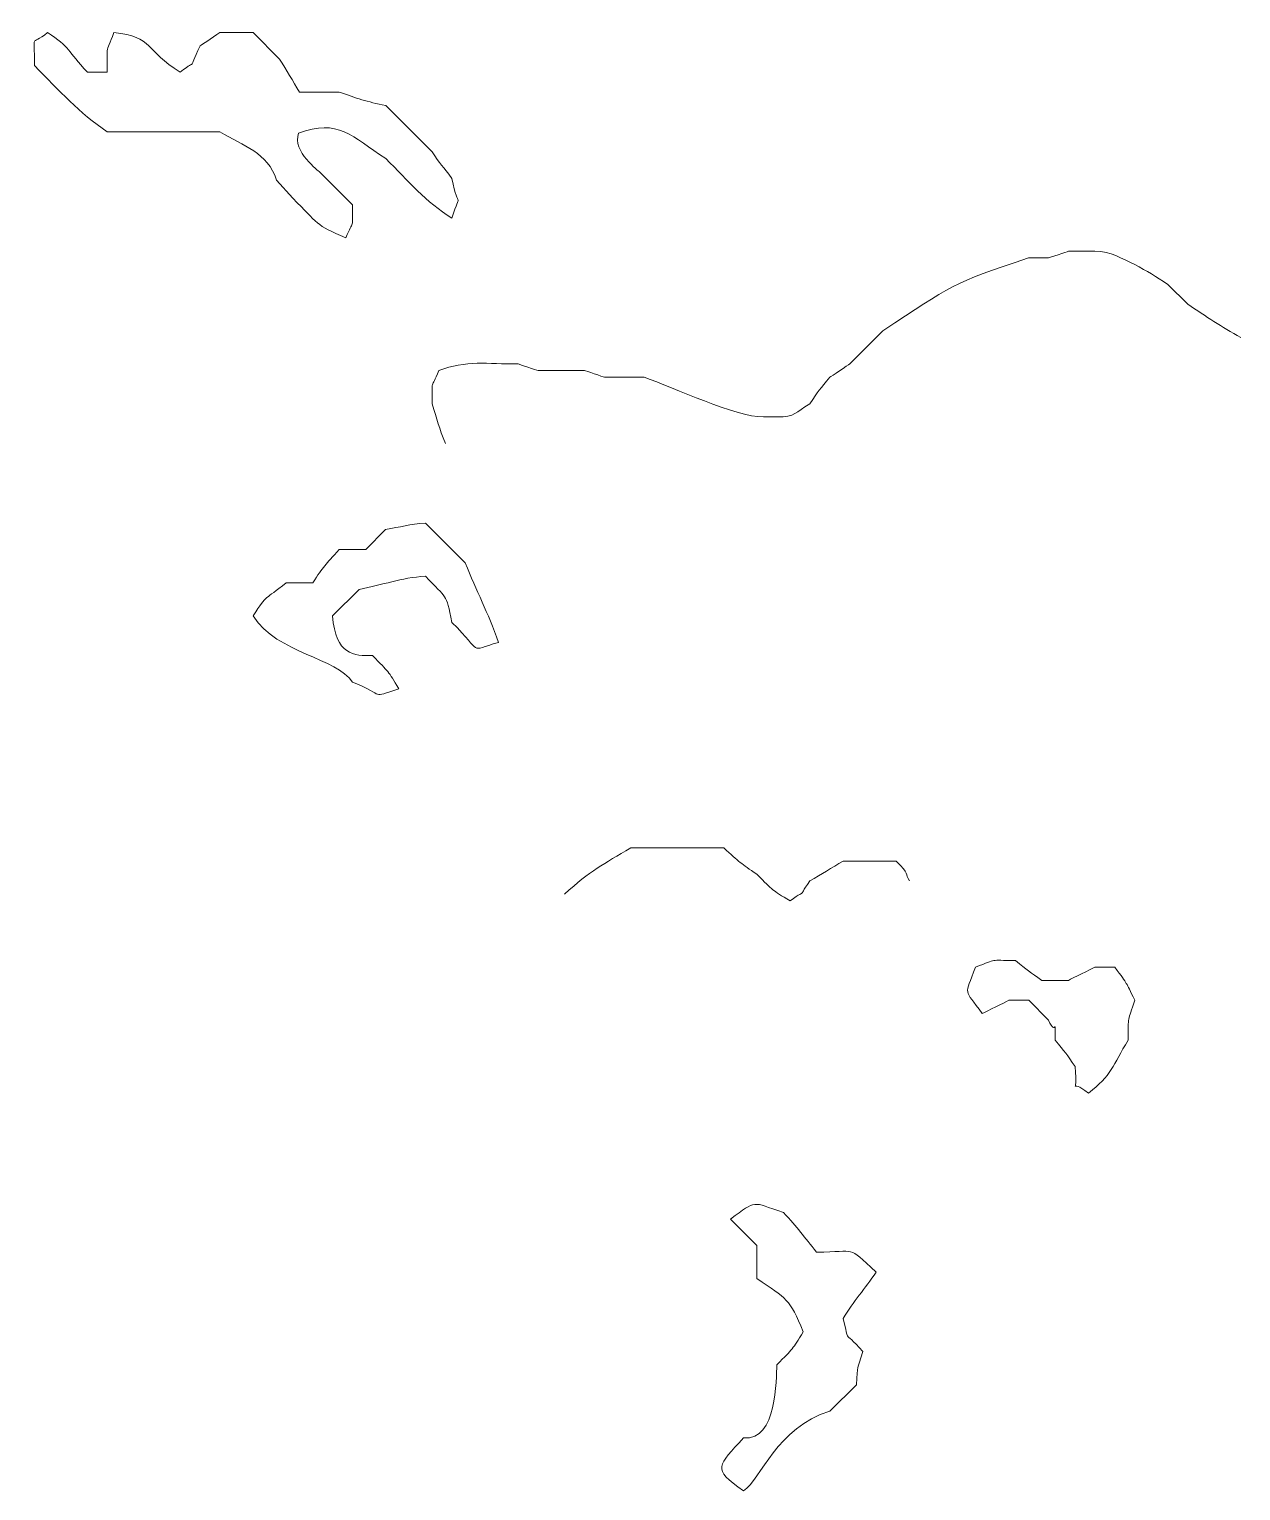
# Model space of a CAD drawing. Header units: centimetres. Extents: x -20.5 to 19.2, y -15.1 to 14.2.
# Drawn here: x -0.764 to 0.784, y -7.464 to -5.597 of the extents above; entities that cross this region are included whole.
import ezdxf

# ---------------------------------------------------------------- set-up
doc = ezdxf.new("R2010")
doc.units = ezdxf.units.CM
doc.header["$MEASUREMENT"] = 0
doc.layers.add('layer 1', color=7, linetype='Continuous')

msp = doc.modelspace()

# ---------------------------------------------------------------- linework, layer by layer
at = {"layer": 'layer 1', "color": 225, "lineweight": 0}
for points, knots in [([(-0.4269, -5.81251), (-0.39466, -5.84476), (-0.39836, -5.84675), (-0.35913, -5.86333), (-0.35913, -5.86333), (-0.3492, -5.83775), (-0.35066, -5.85501), (-0.35066, -5.82098), (-0.35066, -5.82098), (-0.35066, -5.82098), (-0.39301, -5.77864), (-0.39301, -5.77864), (-0.39301, -5.77864), (-0.39301, -5.77864), (-0.4283, -5.75278), (-0.41962, -5.72934), (-0.41962, -5.72934), (-0.36942, -5.71018), (-0.35111, -5.73372), (-0.30832, -5.7617), (-0.30832, -5.7617), (-0.27891, -5.79111), (-0.2571, -5.81744), (-0.22361, -5.83794), (-0.22361, -5.83794), (-0.21152, -5.79909), (-0.21509, -5.83219), (-0.22361, -5.78712), (-0.22361, -5.78712), (-0.23564, -5.77189), (-0.23868, -5.76871), (-0.24902, -5.75323), (-0.24902, -5.75323), (-0.24902, -5.75323), (-0.30832, -5.69394), (-0.30832, -5.69394), (-0.30832, -5.69394), (-0.33234, -5.6894), (-0.34536, -5.68471), (-0.36761, -5.677), (-0.36761, -5.677), (-0.36761, -5.677), (-0.41843, -5.67699), (-0.41843, -5.67699), (-0.41843, -5.67699), (-0.4271, -5.66231), (-0.43506, -5.64931), (-0.44384, -5.63466), (-0.44384, -5.63466), (-0.44384, -5.63466), (-0.47772, -5.60076), (-0.47772, -5.60076), (-0.47772, -5.60076), (-0.47772, -5.60076), (-0.52006, -5.60078), (-0.52006, -5.60078), (-0.52006, -5.60078), (-0.52107, -5.60128), (-0.54403, -5.61679), (-0.54547, -5.61771), (-0.54547, -5.61771), (-0.56298, -5.65454), (-0.54624, -5.63105), (-0.57088, -5.65158), (-0.57088, -5.65158), (-0.61574, -5.62415), (-0.60487, -5.60577), (-0.65559, -5.60076), (-0.65559, -5.60076), (-0.66685, -5.62975), (-0.66406, -5.61677), (-0.66406, -5.65158), (-0.66406, -5.65158), (-0.66406, -5.65158), (-0.68947, -5.65158), (-0.68947, -5.65158), (-0.68947, -5.65158), (-0.71515, -5.62377), (-0.71147, -5.61986), (-0.7403, -5.60076), (-0.7403, -5.60076), (-0.7638, -5.62097), (-0.75622, -5.59658), (-0.75722, -5.64312), (-0.75722, -5.64312), (-0.7246, -5.67574), (-0.70039, -5.70325), (-0.66405, -5.72781), (-0.66405, -5.72781), (-0.66405, -5.72781), (-0.52005, -5.72782), (-0.52005, -5.72782), (-0.52005, -5.72782), (-0.48998, -5.74583), (-0.45918, -5.75397), (-0.44771, -5.78948), (-0.44771, -5.78948), (-0.44771, -5.78948), (-0.4269, -5.81251), (-0.4269, -5.81251)], [0, 0, 0, 0, 0.0384615, 0.0384615, 0.0384615, 0.0384615, 0.0769231, 0.0769231, 0.0769231, 0.0769231, 0.1153846, 0.1153846, 0.1153846, 0.1153846, 0.1538462, 0.1538462, 0.1538462, 0.1538462, 0.1923077, 0.1923077, 0.1923077, 0.1923077, 0.2307692, 0.2307692, 0.2307692, 0.2307692, 0.2692308, 0.2692308, 0.2692308, 0.2692308, 0.3076923, 0.3076923, 0.3076923, 0.3076923, 0.3461538, 0.3461538, 0.3461538, 0.3461538, 0.3846154, 0.3846154, 0.3846154, 0.3846154, 0.4230769, 0.4230769, 0.4230769, 0.4230769, 0.4615385, 0.4615385, 0.4615385, 0.4615385, 0.5, 0.5, 0.5, 0.5, 0.5384615, 0.5384615, 0.5384615, 0.5384615, 0.5769231, 0.5769231, 0.5769231, 0.5769231, 0.6153846, 0.6153846, 0.6153846, 0.6153846, 0.6538462, 0.6538462, 0.6538462, 0.6538462, 0.6923077, 0.6923077, 0.6923077, 0.6923077, 0.7307692, 0.7307692, 0.7307692, 0.7307692, 0.7692308, 0.7692308, 0.7692308, 0.7692308, 0.8076923, 0.8076923, 0.8076923, 0.8076923, 0.8461538, 0.8461538, 0.8461538, 0.8461538, 0.8846154, 0.8846154, 0.8846154, 0.8846154, 0.9230769, 0.9230769, 0.9230769, 0.9230769, 1, 1, 1, 1]), ([(-0.23209, -6.12597), (-0.24024, -6.10605), (-0.24239, -6.09561), (-0.24902, -6.07515), (-0.24902, -6.07515), (-0.24902, -6.04111), (-0.25049, -6.0584), (-0.24054, -6.0328), (-0.24054, -6.0328), (-0.2055, -6.0192), (-0.17897, -6.02434), (-0.1389, -6.02434), (-0.1389, -6.02434), (-0.13838, -6.02454), (-0.11491, -6.03229), (-0.11349, -6.03279), (-0.11349, -6.03279), (-0.11349, -6.03279), (-0.0542, -6.03279), (-0.0542, -6.03279), (-0.0542, -6.03279), (-0.05369, -6.03299), (-0.0302, -6.04076), (-0.02879, -6.04126), (-0.02879, -6.04126), (-0.02879, -6.04126), (0.02203, -6.04126), (0.02203, -6.04126), (0.02203, -6.04126), (0.06037, -6.05455), (0.13846, -6.09209), (0.17449, -6.09208), (0.17449, -6.09208), (0.17449, -6.09208), (0.19144, -6.09208), (0.19144, -6.09208), (0.19144, -6.09208), (0.21609, -6.09208), (0.21447, -6.08629), (0.23379, -6.07515), (0.23379, -6.07515), (0.24405, -6.05912), (0.24682, -6.05661), (0.2592, -6.04126), (0.2592, -6.04126), (0.26018, -6.04076), (0.28317, -6.02525), (0.2846, -6.02433), (0.2846, -6.02433), (0.2846, -6.02433), (0.32695, -5.98198), (0.32695, -5.98198), (0.32695, -5.98198), (0.41466, -5.92461), (0.41495, -5.92069), (0.51331, -5.8888), (0.51331, -5.8888), (0.51331, -5.8888), (0.53871, -5.8888), (0.53871, -5.8888), (0.53871, -5.8888), (0.53922, -5.8886), (0.56271, -5.88085), (0.56413, -5.88034), (0.56413, -5.88034), (0.56413, -5.88034), (0.598, -5.88032), (0.598, -5.88032), (0.598, -5.88032), (0.61824, -5.88034), (0.63233, -5.88961), (0.64882, -5.89728), (0.64882, -5.89728), (0.66506, -5.9058), (0.67561, -5.9125), (0.69118, -5.92268), (0.69118, -5.92268), (0.69118, -5.92268), (0.71659, -5.9481), (0.71659, -5.9481), (0.71659, -5.9481), (0.74029, -5.96358), (0.75958, -5.97719), (0.78434, -5.99044)], [0, 0, 0, 0, 0.0454545, 0.0454545, 0.0454545, 0.0454545, 0.0909091, 0.0909091, 0.0909091, 0.0909091, 0.1363636, 0.1363636, 0.1363636, 0.1363636, 0.1818182, 0.1818182, 0.1818182, 0.1818182, 0.2272727, 0.2272727, 0.2272727, 0.2272727, 0.2727273, 0.2727273, 0.2727273, 0.2727273, 0.3181818, 0.3181818, 0.3181818, 0.3181818, 0.3636364, 0.3636364, 0.3636364, 0.3636364, 0.4090909, 0.4090909, 0.4090909, 0.4090909, 0.4545455, 0.4545455, 0.4545455, 0.4545455, 0.5, 0.5, 0.5, 0.5, 0.5454545, 0.5454545, 0.5454545, 0.5454545, 0.5909091, 0.5909091, 0.5909091, 0.5909091, 0.6363636, 0.6363636, 0.6363636, 0.6363636, 0.6818182, 0.6818182, 0.6818182, 0.6818182, 0.7272727, 0.7272727, 0.7272727, 0.7272727, 0.7727273, 0.7727273, 0.7727273, 0.7727273, 0.8181818, 0.8181818, 0.8181818, 0.8181818, 0.8636364, 0.8636364, 0.8636364, 0.8636364, 0.9090909, 0.9090909, 0.9090909, 0.9090909, 1, 1, 1, 1]), ([(-0.16431, -6.38009), (-0.20404, -6.3916), (-0.18269, -6.3947), (-0.22361, -6.35468), (-0.22361, -6.35468), (-0.2319, -6.31534), (-0.22934, -6.32589), (-0.25749, -6.29539), (-0.25749, -6.29539), (-0.28958, -6.29786), (-0.3114, -6.30651), (-0.34219, -6.31233), (-0.34219, -6.31233), (-0.34219, -6.31233), (-0.37607, -6.3462), (-0.37607, -6.3462), (-0.37607, -6.3462), (-0.37286, -6.39686), (-0.34842, -6.39724), (-0.32525, -6.39702), (-0.32525, -6.39702), (-0.30373, -6.41854), (-0.30568, -6.41599), (-0.29138, -6.43937), (-0.29138, -6.43937), (-0.33001, -6.45141), (-0.3055, -6.44902), (-0.35067, -6.43091), (-0.35067, -6.43091), (-0.37135, -6.39903), (-0.44555, -6.39564), (-0.47774, -6.34619), (-0.47774, -6.34619), (-0.45836, -6.31697), (-0.46406, -6.3271), (-0.43538, -6.30385), (-0.43538, -6.30385), (-0.43538, -6.30385), (-0.4015, -6.30384), (-0.4015, -6.30384), (-0.4015, -6.30384), (-0.3877, -6.2832), (-0.38593, -6.28134), (-0.36762, -6.26149), (-0.36762, -6.26149), (-0.36762, -6.26149), (-0.33375, -6.2615), (-0.33375, -6.2615), (-0.33375, -6.2615), (-0.33375, -6.2615), (-0.30834, -6.23608), (-0.30834, -6.23608), (-0.30834, -6.23608), (-0.2895, -6.23253), (-0.27764, -6.22916), (-0.25752, -6.22763), (-0.25752, -6.22763), (-0.25752, -6.22763), (-0.2067, -6.27844), (-0.2067, -6.27844), (-0.2067, -6.27844), (-0.19209, -6.31487), (-0.17766, -6.34166), (-0.16431, -6.38009)], [0, 0, 0, 0, 0.0588235, 0.0588235, 0.0588235, 0.0588235, 0.1176471, 0.1176471, 0.1176471, 0.1176471, 0.1764706, 0.1764706, 0.1764706, 0.1764706, 0.2352941, 0.2352941, 0.2352941, 0.2352941, 0.2941176, 0.2941176, 0.2941176, 0.2941176, 0.3529412, 0.3529412, 0.3529412, 0.3529412, 0.4117647, 0.4117647, 0.4117647, 0.4117647, 0.4705882, 0.4705882, 0.4705882, 0.4705882, 0.5294118, 0.5294118, 0.5294118, 0.5294118, 0.5882353, 0.5882353, 0.5882353, 0.5882353, 0.6470588, 0.6470588, 0.6470588, 0.6470588, 0.7058824, 0.7058824, 0.7058824, 0.7058824, 0.7647059, 0.7647059, 0.7647059, 0.7647059, 0.8235294, 0.8235294, 0.8235294, 0.8235294, 0.8823529, 0.8823529, 0.8823529, 0.8823529, 1, 1, 1, 1]), ([(-0.07962, -6.70193), (-0.04701, -6.67182), (-0.02986, -6.66358), (0.0051, -6.64263), (0.0051, -6.64263), (0.0051, -6.64263), (0.12367, -6.64262), (0.12367, -6.64262), (0.12367, -6.64262), (0.1436, -6.66097), (0.1455, -6.66263), (0.16604, -6.67651), (0.16604, -6.67651), (0.18756, -6.69802), (0.185, -6.69609), (0.20838, -6.71038), (0.20838, -6.71038), (0.23457, -6.69153), (0.21454, -6.71151), (0.23379, -6.68497), (0.23379, -6.68497), (0.24849, -6.67631), (0.2615, -6.66835), (0.27614, -6.65958), (0.27614, -6.65958), (0.27614, -6.65958), (0.34389, -6.65958), (0.34389, -6.65958), (0.34389, -6.65958), (0.36151, -6.67716), (0.35511, -6.67489), (0.36085, -6.68497)], [0, 0, 0, 0, 0.1111111, 0.1111111, 0.1111111, 0.1111111, 0.2222222, 0.2222222, 0.2222222, 0.2222222, 0.3333333, 0.3333333, 0.3333333, 0.3333333, 0.4444444, 0.4444444, 0.4444444, 0.4444444, 0.5555556, 0.5555556, 0.5555556, 0.5555556, 0.6666667, 0.6666667, 0.6666667, 0.6666667, 0.7777778, 0.7777778, 0.7777778, 0.7777778, 1, 1, 1, 1]), ([(0.64039, -6.88832), (0.62091, -6.92083), (0.6191, -6.9338), (0.58957, -6.95607), (0.58957, -6.95607), (0.56315, -6.93419), (0.57705, -6.96613), (0.57261, -6.9222), (0.57261, -6.9222), (0.56237, -6.90616), (0.55958, -6.90367), (0.54721, -6.88833), (0.54721, -6.88833), (0.54721, -6.85456), (0.54864, -6.88587), (0.53875, -6.86292), (0.53875, -6.86292), (0.53875, -6.86292), (0.51333, -6.8375), (0.51333, -6.8375), (0.51333, -6.8375), (0.51333, -6.8375), (0.48792, -6.83751), (0.48792, -6.83751), (0.48792, -6.83751), (0.48252, -6.84057), (0.45992, -6.85135), (0.45405, -6.85444), (0.45405, -6.85444), (0.43055, -6.82145), (0.43073, -6.83339), (0.44558, -6.79514), (0.44558, -6.79514), (0.47456, -6.78389), (0.46159, -6.78668), (0.4964, -6.78668), (0.4964, -6.78668), (0.51162, -6.79871), (0.5148, -6.80174), (0.53028, -6.81208), (0.53028, -6.81208), (0.53028, -6.81208), (0.56416, -6.81209), (0.56416, -6.81209), (0.56416, -6.81209), (0.56956, -6.809), (0.59217, -6.79822), (0.59803, -6.79514), (0.59803, -6.79514), (0.59803, -6.79514), (0.62344, -6.79514), (0.62344, -6.79514), (0.62344, -6.79514), (0.6412, -6.81951), (0.63633, -6.81179), (0.64885, -6.8375), (0.64885, -6.8375), (0.63978, -6.86549), (0.64038, -6.85635), (0.64039, -6.88832)], [0, 0, 0, 0, 0.0625, 0.0625, 0.0625, 0.0625, 0.125, 0.125, 0.125, 0.125, 0.1875, 0.1875, 0.1875, 0.1875, 0.25, 0.25, 0.25, 0.25, 0.3125, 0.3125, 0.3125, 0.3125, 0.375, 0.375, 0.375, 0.375, 0.4375, 0.4375, 0.4375, 0.4375, 0.5, 0.5, 0.5, 0.5, 0.5625, 0.5625, 0.5625, 0.5625, 0.625, 0.625, 0.625, 0.625, 0.6875, 0.6875, 0.6875, 0.6875, 0.75, 0.75, 0.75, 0.75, 0.8125, 0.8125, 0.8125, 0.8125, 0.875, 0.875, 0.875, 0.875, 1, 1, 1, 1]), ([(0.3185, -7.18475), (0.30399, -7.20623), (0.28959, -7.22208), (0.27616, -7.24405), (0.27616, -7.24405), (0.28541, -7.27815), (0.27369, -7.25548), (0.30157, -7.28639), (0.30157, -7.28639), (0.29332, -7.31125), (0.29515, -7.30198), (0.2931, -7.32874), (0.2931, -7.32874), (0.2931, -7.32874), (0.25921, -7.36262), (0.25921, -7.36262), (0.25921, -7.36262), (0.1917, -7.38328), (0.17081, -7.44951), (0.1491, -7.46426), (0.1491, -7.46426), (0.10696, -7.43567), (0.11659, -7.43256), (0.1491, -7.39649), (0.1491, -7.39649), (0.19194, -7.40119), (0.1909, -7.32065), (0.19146, -7.30332), (0.19146, -7.30332), (0.21298, -7.2818), (0.21102, -7.28435), (0.22533, -7.26097), (0.22533, -7.26097), (0.20734, -7.21843), (0.20476, -7.21937), (0.16604, -7.1932), (0.16604, -7.1932), (0.16604, -7.1932), (0.16604, -7.15085), (0.16604, -7.15085), (0.16604, -7.15085), (0.16604, -7.15085), (0.13215, -7.11699), (0.13215, -7.11699), (0.13215, -7.11699), (0.16706, -7.09211), (0.15785, -7.09486), (0.19992, -7.10851), (0.19992, -7.10851), (0.21813, -7.12822), (0.22618, -7.13948), (0.24228, -7.15933), (0.24228, -7.15933), (0.29564, -7.15934), (0.27947, -7.14954), (0.3185, -7.18475)], [0, 0, 0, 0, 0.0666667, 0.0666667, 0.0666667, 0.0666667, 0.1333333, 0.1333333, 0.1333333, 0.1333333, 0.2, 0.2, 0.2, 0.2, 0.2666667, 0.2666667, 0.2666667, 0.2666667, 0.3333333, 0.3333333, 0.3333333, 0.3333333, 0.4, 0.4, 0.4, 0.4, 0.4666667, 0.4666667, 0.4666667, 0.4666667, 0.5333333, 0.5333333, 0.5333333, 0.5333333, 0.6, 0.6, 0.6, 0.6, 0.6666667, 0.6666667, 0.6666667, 0.6666667, 0.7333333, 0.7333333, 0.7333333, 0.7333333, 0.8, 0.8, 0.8, 0.8, 0.8666667, 0.8666667, 0.8666667, 0.8666667, 1, 1, 1, 1])]:
    msp.add_open_spline(points, degree=3, knots=knots, dxfattribs=at)

doc.saveas('drawing.dxf')
